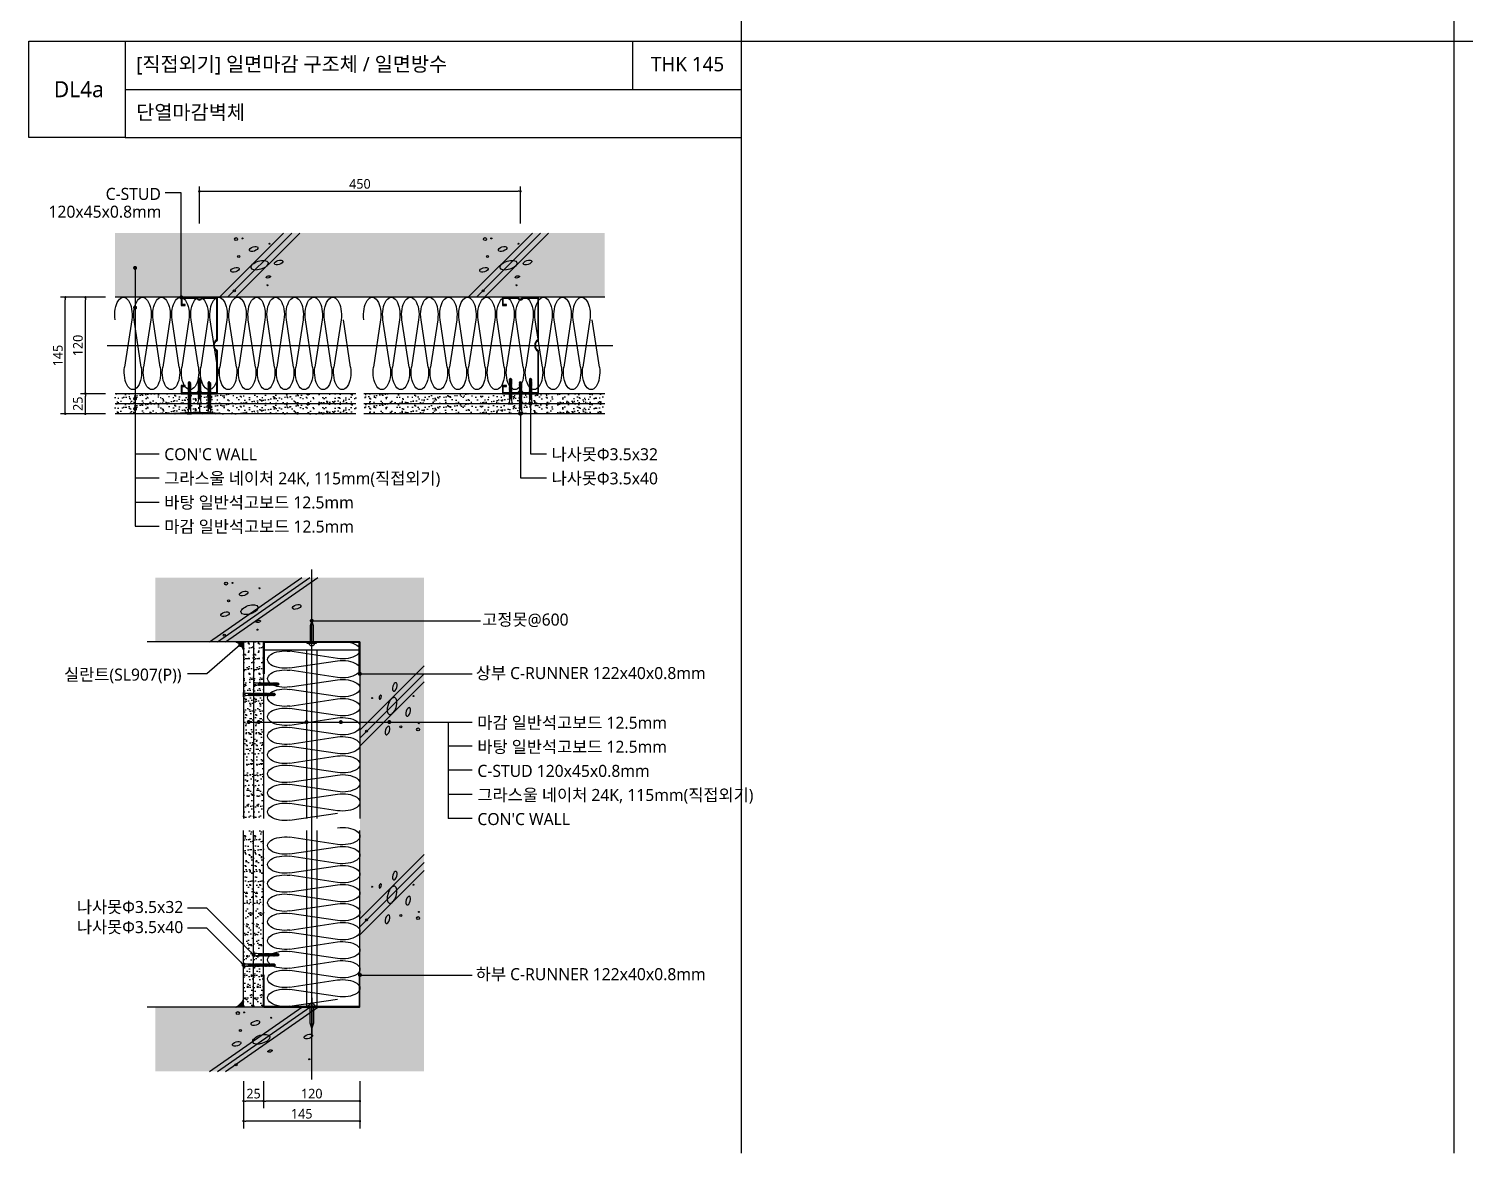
# Model space of a CAD drawing. Header units: millimetres. Extents: x 100 to 12387, y 55 to 2825.
# Drawn here: x 4300 to 6089, y 55 to 1456 of the extents above; entities that cross this region are included whole.
import ezdxf
from ezdxf.enums import TextEntityAlignment as Align

# ---------------------------------------------------------------- set-up
doc = ezdxf.new("R2010")
doc.units = ezdxf.units.MM
doc.header["$LTSCALE"] = 1000
doc.linetypes.add('CCEN', pattern=[35, 30, -2, 1, -2])
doc.linetypes.add('HID', pattern=[2.3, 1.5, -0.8])
doc.layers.get('DEFPOINTS').update_dxf_attribs({"color": 161})
for name, color, linetype in [('CEN', 1, 'CCEN'), ('DIM', 7, 'Continuous'), ('HATCH', 8, 'Continuous'), ('SEALANT', 8, 'Continuous'), ('TEXT', 7, 'Continuous'), ('경량철골', 2, 'Continuous'), ('경량철골1', 8, 'Continuous'), ('고정못', 8, 'Continuous'), ('나사못32', 8, 'Continuous'), ('나사못40', 8, 'Continuous'), ('단열재', 9, 'Continuous'), ('석고보드', 4, 'Continuous'), ('슬라브', 7, 'Continuous'), ('조인트컴파운드', 8, 'Continuous'), ('지시선', 1, 'Continuous')]:
    doc.layers.add(name, color=color, linetype=linetype)
doc.styles.add('맑은고딕', font='malgun_0.ttf')
doc.dimstyles.new('kcc', dxfattribs={"dimscale": 5, "dimtxt": 2, "dimasz": 2, "dimexe": 1.5, "dimexo": 2, "dimgap": 0.5, "dimtad": 1, "dimdec": 1, "dimrnd": 1.38778e-17, "dimzin": 12, "dimdsep": 46, "dimtxsty": '맑은고딕', "dimblk": 'DOT', "dimcen": 1, "dimdle": 1, "dimclrd": 1, "dimclre": 1, "dimclrt": 7, "dimazin": 0, "dimtfac": 3, "dimtdec": 1, "dimtix": 1, "dimtmove": 2, "dimatfit": 2, "dimldrblk": 'DOT', "dimfxl": 1, "dimtolj": 1, "dimtzin": 1, "dimlwd": -1, "dimlwe": -1, "dimarcsym": 0})

# ---------------------------------------------------------------- blocks, each defined once
blk = doc.blocks.new('kcc나사못32')
at = {"layer": '나사못32'}
for p, q in [((1.5, 29.9), (1, 29.6)), ((1, 29.6), (1.5, 29.3)), ((1.5, 28.6), (1, 28.3)), ((1, 28.3), (1.5, 28)), ((1.5, 27.3), (1, 27)), ((1, 27), (1.5, 26.7)), ((1.5, 26), (1, 25.7)), ((1, 25.7), (1.5, 25.4)), ((1.5, 24.7), (1, 24.4)), ((1, 24.4), (1.5, 24.1)), ((1.5, 23.4), (1, 23.1)), ((1, 23.1), (1.5, 22.8)), ((1.5, 22.1), (1, 21.8)), ((1, 21.8), (1.5, 21.5)), ((1.5, 20.8), (1, 20.5)), ((1, 20.5), (1.5, 20.2)), ((1.5, 19.5), (1, 19.2)), ((1, 19.2), (1.5, 18.9)), ((1.5, 18.2), (1, 17.9)), ((1, 17.9), (1.5, 17.6)), ((1.5, 30.6), (2.8, 32)), ((1.5, 30.6), (1.5, 29.9)), ((4, 30.5), (1.5, 29.9)), ((4, 29.9), (1.5, 29.9)), ((4, 29.9), (1.5, 29.3)), ((1.5, 29.3), (1.5, 28.6)), ((4, 29.2), (1.5, 28.6)), ((4, 28.6), (1.5, 28.6)), ((4, 28.6), (1.5, 28)), ((1.5, 28), (1.5, 27.3)), ((4, 27.9), (1.5, 27.3)), ((4, 27.3), (1.5, 27.3)), ((4, 27.3), (1.5, 26.7)), ((1.5, 26.7), (1.5, 26)), ((4, 26.6), (1.5, 26)), ((4, 26), (1.5, 26)), ((4, 26), (1.5, 25.4)), ((1.5, 25.4), (1.5, 24.7)), ((4, 25.3), (1.5, 24.7)), ((4, 24.7), (1.5, 24.7)), ((4, 24.7), (1.5, 24.1)), ((1.5, 24.1), (1.5, 23.4)), ((4, 24), (1.5, 23.4)), ((4, 23.4), (1.5, 23.4)), ((4, 23.4), (1.5, 22.8)), ((1.5, 22.8), (1.5, 22.1)), ((4, 22.7), (1.5, 22.1)), ((4, 22.1), (1.5, 22.1)), ((4, 22.1), (1.5, 21.5)), ((1.5, 21.5), (1.5, 20.8)), ((4, 21.4), (1.5, 20.8)), ((4, 20.8), (1.5, 20.8)), ((4, 20.8), (1.5, 20.2)), ((1.5, 20.2), (1.5, 19.5)), ((4, 20.1), (1.5, 19.5)), ((4, 19.5), (1.5, 19.5)), ((4, 19.5), (1.5, 18.9)), ((1.5, 18.9), (1.5, 18.2)), ((4, 18.8), (1.5, 18.2)), ((4, 18.2), (1.5, 18.2)), ((4, 18.2), (1.5, 17.6)), ((4, 30.5), (2.8, 32)), ((4, 30.5), (4.5, 30.2)), ((4.5, 30.2), (4, 29.9)), ((4, 29.9), (4, 29.2)), ((4, 29.2), (4.5, 28.9)), ((4.5, 28.9), (4, 28.6)), ((4, 28.6), (4, 27.9)), ((4, 27.9), (4.5, 27.6)), ((4.5, 27.6), (4, 27.3)), ((4, 27.3), (4, 26.6)), ((4, 26.6), (4.5, 26.3)), ((4.5, 26.3), (4, 26)), ((4, 26), (4, 25.3)), ((4, 25.3), (4.5, 25)), ((4.5, 25), (4, 24.7)), ((4, 24.7), (4, 24)), ((4, 24), (4.5, 23.7)), ((4.5, 23.7), (4, 23.4)), ((4, 23.4), (4, 22.7)), ((4, 22.7), (4.5, 22.4)), ((4.5, 22.4), (4, 22.1)), ((4, 22.1), (4, 21.4)), ((4, 21.4), (4.5, 21.1)), ((4.5, 21.1), (4, 20.8)), ((4, 20.8), (4, 20.1)), ((4, 20.1), (4.5, 19.8)), ((4.5, 19.8), (4, 19.5)), ((4, 19.5), (4, 18.8)), ((4, 18.8), (4.5, 18.5)), ((4.5, 18.5), (4, 18.2)), ((4, 18.2), (4, 17.5)), ((0, 0), (0, 0.4)), ((5.5, 0.4), (0, 0.4)), ((1.5, 16.9), (1, 16.6)), ((1, 16.6), (1.5, 16.3)), ((1.5, 15.6), (1, 15.3)), ((1, 15.3), (1.5, 15)), ((1.5, 14.3), (1, 14)), ((1, 14), (1.5, 13.7)), ((1.5, 13), (1, 12.7)), ((1, 12.7), (1.5, 12.4)), ((1.5, 11.7), (1, 11.4)), ((1, 11.4), (1.5, 11.1)), ((1.5, 10.4), (1, 10.1)), ((1, 10.1), (1.5, 9.8)), ((1.5, 9.1), (1, 8.8)), ((1, 8.8), (1.5, 8.5)), ((1.5, 7.8), (1, 7.5)), ((1, 7.5), (1.5, 7.2)), ((1.5, 6.5), (1, 6.2)), ((1, 6.2), (1.5, 5.9)), ((1.5, 17.6), (1.5, 16.9)), ((4, 17.5), (1.5, 16.9)), ((4, 16.9), (1.5, 16.9)), ((4, 16.9), (1.5, 16.3)), ((1.5, 16.3), (1.5, 15.6)), ((4, 16.2), (1.5, 15.6)), ((4, 15.6), (1.5, 15.6)), ((4, 15.6), (1.5, 15)), ((1.5, 15), (1.5, 14.3)), ((4, 14.9), (1.5, 14.3)), ((4, 14.3), (1.5, 14.3)), ((4, 14.3), (1.5, 13.7)), ((1.5, 13.7), (1.5, 13)), ((4, 13.6), (1.5, 13)), ((4, 13), (1.5, 13)), ((4, 13), (1.5, 12.4)), ((1.5, 12.4), (1.5, 11.7)), ((4, 12.3), (1.5, 11.7)), ((4, 11.7), (1.5, 11.7)), ((4, 11.7), (1.5, 11.1)), ((1.5, 11.1), (1.5, 10.4)), ((4, 11), (1.5, 10.4)), ((4, 10.4), (1.5, 10.4)), ((4, 10.4), (1.5, 9.8)), ((1.5, 9.8), (1.5, 9.1)), ((4, 9.7), (1.5, 9.1)), ((4, 9.1), (1.5, 9.1)), ((4, 9.1), (1.5, 8.5)), ((1.5, 8.5), (1.5, 7.8)), ((4, 8.4), (1.5, 7.8)), ((4, 7.8), (1.5, 7.8)), ((4, 7.8), (1.5, 7.2)), ((1.5, 7.2), (1.5, 6.5)), ((4, 7.1), (1.5, 6.5)), ((4, 6.5), (1.5, 6.5)), ((4, 6.5), (1.5, 5.9)), ((1.5, 5.9), (1.5, 5.4)), ((4, 17.5), (4.5, 17.2)), ((4.5, 17.2), (4, 16.9)), ((4, 16.9), (4, 16.2)), ((4, 16.2), (4.5, 15.9)), ((4.5, 15.9), (4, 15.6)), ((4, 15.6), (4, 14.9)), ((4, 14.9), (4.5, 14.6)), ((4.5, 14.6), (4, 14.3)), ((4, 14.3), (4, 13.6)), ((4, 13.6), (4.5, 13.3)), ((4.5, 13.3), (4, 13)), ((4, 13), (4, 12.3)), ((4, 12.3), (4.5, 12)), ((4.5, 12), (4, 11.7)), ((4, 11.7), (4, 11)), ((4, 11), (4.5, 10.7)), ((4.5, 10.7), (4, 10.4)), ((4, 10.4), (4, 9.7)), ((4, 9.7), (4.5, 9.4)), ((4.5, 9.4), (4, 9.1)), ((4, 9.1), (4, 8.4)), ((4, 8.4), (4.5, 8.1)), ((4.5, 8.1), (4, 7.8)), ((4, 7.8), (4, 7.1)), ((4, 7.1), (4.5, 6.8)), ((4.5, 6.8), (4, 6.5)), ((4, 6.5), (4, 5.4)), ((5.5, 0), (5.5, 0.4)), ((5.5, 0), (0, 0))]:
    blk.add_line(p, q, dxfattribs=at)
at = {"layer": '나사못32', "extrusion": (0, 0, -1)}
blk.add_ellipse((0, 5.4), major_axis=(0, 5), ratio=0.3, start_param=1.570796, end_param=3.141593, dxfattribs=at)
at = {"layer": '나사못32'}
blk.add_ellipse((5.5, 5.4), major_axis=(0, 5), ratio=0.3, start_param=1.570796, end_param=3.141593, dxfattribs=at)
blk = doc.blocks.new('kcc나사못40')
at = {"layer": '나사못40'}
for p, q in [((1.5, 38.5), (1, 38.2)), ((1, 38.2), (1.5, 37.9)), ((1.5, 37.2), (1, 36.9)), ((1, 36.9), (1.5, 36.6)), ((1.5, 35.9), (1, 35.6)), ((1.5, 38.5), (2.8, 40)), ((1.5, 38.5), (4, 37.9)), ((1.5, 37.9), (4, 37.3)), ((1.5, 37.9), (1.5, 37.2)), ((1.5, 37.9), (4, 37.9)), ((1.5, 37.2), (4, 36.6)), ((1.5, 36.6), (4, 36)), ((1.5, 36.6), (1.5, 35.9)), ((1.5, 36.6), (4, 36.6)), ((1.5, 35.9), (4, 35.3)), ((4, 38.6), (2.8, 40)), ((4, 38.6), (4, 37.9)), ((4, 37.9), (4.5, 37.6)), ((4.5, 37.6), (4, 37.3)), ((4, 37.3), (4, 36.6)), ((4, 36.6), (4.5, 36.3)), ((4.5, 36.3), (4, 36)), ((4, 36), (4, 35.3)), ((1, 35.6), (1.5, 35.3)), ((1.5, 34.6), (1, 34.3)), ((1, 34.3), (1.5, 34)), ((1.5, 33.3), (1, 33)), ((1, 33), (1.5, 32.7)), ((1.5, 32), (1, 31.7)), ((1, 31.7), (1.5, 31.4)), ((1.5, 30.7), (1, 30.4)), ((1, 30.4), (1.5, 30.1)), ((1.5, 29.4), (1, 29.1)), ((1, 29.1), (1.5, 28.8)), ((1.5, 28.1), (1, 27.8)), ((1, 27.8), (1.5, 27.5)), ((1.5, 26.8), (1, 26.5)), ((1, 26.5), (1.5, 26.2)), ((1.5, 25.5), (1, 25.2)), ((1, 25.2), (1.5, 24.9)), ((1.5, 24.2), (1, 23.9)), ((1, 23.9), (1.5, 23.6)), ((1.5, 22.9), (1, 22.6)), ((1, 22.6), (1.5, 22.3)), ((1.5, 21.6), (1, 21.3)), ((1, 21.3), (1.5, 21)), ((1.5, 20.3), (1, 20)), ((1, 20), (1.5, 19.7)), ((1.5, 19), (1, 18.7)), ((1, 18.7), (1.5, 18.4)), ((1.5, 35.3), (4, 34.7)), ((1.5, 35.3), (1.5, 34.6)), ((1.5, 35.3), (4, 35.3)), ((1.5, 34.6), (4, 34)), ((1.5, 34), (1.5, 33.3)), ((1.5, 34), (4, 33.4)), ((1.5, 34), (4, 34)), ((1.5, 33.3), (4, 32.7)), ((1.5, 32.7), (4, 32.1)), ((1.5, 32.7), (1.5, 32)), ((1.5, 32.7), (4, 32.7)), ((1.5, 32), (4, 31.4)), ((1.5, 31.4), (1.5, 30.7)), ((1.5, 31.4), (4, 30.8)), ((1.5, 31.4), (4, 31.4)), ((1.5, 30.7), (4, 30.1)), ((1.5, 30.1), (4, 29.5)), ((1.5, 30.1), (1.5, 29.4)), ((1.5, 30.1), (4, 30.1)), ((1.5, 29.4), (4, 28.8)), ((1.5, 28.8), (1.5, 28.1)), ((1.5, 28.8), (4, 28.2)), ((1.5, 28.8), (4, 28.8)), ((1.5, 28.1), (4, 27.5)), ((1.5, 27.5), (4, 26.9)), ((1.5, 27.5), (1.5, 26.8)), ((1.5, 27.5), (4, 27.5)), ((1.5, 26.8), (4, 26.2)), ((1.5, 26.2), (1.5, 25.5)), ((1.5, 26.2), (4, 25.6)), ((1.5, 26.2), (4, 26.2)), ((1.5, 25.5), (4, 24.9)), ((1.5, 24.9), (4, 24.3)), ((1.5, 24.9), (1.5, 24.2)), ((1.5, 24.9), (4, 24.9)), ((1.5, 24.2), (4, 23.6)), ((1.5, 23.6), (1.5, 22.9)), ((1.5, 23.6), (4, 23)), ((1.5, 23.6), (4, 23.6)), ((1.5, 22.9), (4, 22.3)), ((1.5, 22.3), (4, 21.7)), ((1.5, 22.3), (1.5, 21.6)), ((1.5, 22.3), (4, 22.3)), ((1.5, 21.6), (4, 21)), ((1.5, 21), (1.5, 20.3)), ((1.5, 21), (4, 20.4)), ((1.5, 21), (4, 21)), ((1.5, 20.3), (4, 19.7)), ((1.5, 19.7), (4, 19.1)), ((1.5, 19.7), (1.5, 19)), ((1.5, 19.7), (4, 19.7)), ((1.5, 19), (4, 18.4)), ((1.5, 18.4), (1.5, 17.7)), ((1.5, 18.4), (4, 17.8)), ((1.5, 18.4), (4, 18.4)), ((4, 35.3), (4.5, 35)), ((4.5, 35), (4, 34.7)), ((4, 34.7), (4, 34)), ((4, 34), (4.5, 33.7)), ((4.5, 33.7), (4, 33.4)), ((4, 33.4), (4, 32.7)), ((4, 32.7), (4.5, 32.4)), ((4.5, 32.4), (4, 32.1)), ((4, 32.1), (4, 31.4)), ((4, 31.4), (4.5, 31.1)), ((4.5, 31.1), (4, 30.8)), ((4, 30.8), (4, 30.1)), ((4, 30.1), (4.5, 29.8)), ((4.5, 29.8), (4, 29.5)), ((4, 29.5), (4, 28.8)), ((4, 28.8), (4.5, 28.5)), ((4.5, 28.5), (4, 28.2)), ((4, 28.2), (4, 27.5)), ((4, 27.5), (4.5, 27.2)), ((4.5, 27.2), (4, 26.9)), ((4, 26.9), (4, 26.2)), ((4, 26.2), (4.5, 25.9)), ((4.5, 25.9), (4, 25.6)), ((4, 25.6), (4, 24.9)), ((4, 24.9), (4.5, 24.6)), ((4.5, 24.6), (4, 24.3)), ((4, 24.3), (4, 23.6)), ((4, 23.6), (4.5, 23.3)), ((4.5, 23.3), (4, 23)), ((4, 23), (4, 22.3)), ((4, 22.3), (4.5, 22)), ((4.5, 22), (4, 21.7)), ((4, 21.7), (4, 21)), ((4, 21), (4.5, 20.7)), ((4.5, 20.7), (4, 20.4)), ((4, 20.4), (4, 19.7)), ((4, 19.7), (4.5, 19.4)), ((4.5, 19.4), (4, 19.1)), ((4, 19.1), (4, 18.4)), ((4, 18.4), (4.5, 18.1)), ((4.5, 18.1), (4, 17.8)), ((0, 0.4), (5.5, 0.4)), ((0, 0), (0, 0.4)), ((1.5, 17.7), (1, 17.4)), ((1, 17.4), (1.5, 17.1)), ((1.5, 16.4), (1, 16.1)), ((1, 16.1), (1.5, 15.8)), ((1.5, 15.1), (1, 14.8)), ((1, 14.8), (1.5, 14.5)), ((1.5, 13.8), (1, 13.5)), ((1, 13.5), (1.5, 13.2)), ((1.5, 12.5), (1, 12.2)), ((1, 12.2), (1.5, 11.9)), ((1.5, 11.2), (1, 10.9)), ((1, 10.9), (1.5, 10.6)), ((1.5, 9.9), (1, 9.6)), ((1, 9.6), (1.5, 9.3)), ((1.5, 8.6), (1, 8.3)), ((1, 8.3), (1.5, 8)), ((1.5, 7.3), (1, 7)), ((1, 7), (1.5, 6.7)), ((1.5, 17.7), (4, 17.1)), ((1.5, 17.1), (4, 16.5)), ((1.5, 17.1), (1.5, 16.4)), ((1.5, 17.1), (4, 17.1)), ((1.5, 16.4), (4, 15.8)), ((1.5, 15.8), (1.5, 15.1)), ((1.5, 15.8), (4, 15.2)), ((1.5, 15.8), (4, 15.8)), ((1.5, 15.1), (4, 14.5)), ((1.5, 14.5), (4, 13.9)), ((1.5, 14.5), (1.5, 13.8)), ((1.5, 14.5), (4, 14.5)), ((1.5, 13.8), (4, 13.2)), ((1.5, 13.2), (1.5, 12.5)), ((1.5, 13.2), (4, 12.6)), ((1.5, 13.2), (4, 13.2)), ((1.5, 12.5), (4, 11.9)), ((1.5, 11.9), (4, 11.3)), ((1.5, 11.9), (1.5, 11.2)), ((1.5, 11.9), (4, 11.9)), ((1.5, 11.2), (4, 10.6)), ((1.5, 10.6), (1.5, 9.9)), ((1.5, 10.6), (4, 10)), ((1.5, 10.6), (4, 10.6)), ((1.5, 9.9), (4, 9.3)), ((1.5, 9.3), (4, 8.7)), ((1.5, 9.3), (1.5, 8.6)), ((1.5, 9.3), (4, 9.3)), ((1.5, 8.6), (4, 8)), ((1.5, 8), (1.5, 7.3)), ((1.5, 8), (4, 7.4)), ((1.5, 8), (4, 8)), ((1.5, 7.3), (4, 6.7)), ((1.5, 6.7), (4, 6.1)), ((1.5, 6.7), (4, 6.7)), ((1.5, 6.7), (1.5, 5.4)), ((4, 17.8), (4, 17.1)), ((4, 17.1), (4.5, 16.8)), ((4.5, 16.8), (4, 16.5)), ((4, 16.5), (4, 15.8)), ((4, 15.8), (4.5, 15.5)), ((4.5, 15.5), (4, 15.2)), ((4, 15.2), (4, 14.5)), ((4, 14.5), (4.5, 14.2)), ((4.5, 14.2), (4, 13.9)), ((4, 13.9), (4, 13.2)), ((4, 13.2), (4.5, 12.9)), ((4.5, 12.9), (4, 12.6)), ((4, 12.6), (4, 11.9)), ((4, 11.9), (4.5, 11.6)), ((4.5, 11.6), (4, 11.3)), ((4, 11.3), (4, 10.6)), ((4, 10.6), (4.5, 10.3)), ((4.5, 10.3), (4, 10)), ((4, 10), (4, 9.3)), ((4, 9.3), (4.5, 9)), ((4.5, 9), (4, 8.7)), ((4, 8.7), (4, 8)), ((4, 8), (4.5, 7.7)), ((4.5, 7.7), (4, 7.4)), ((4, 7.4), (4, 6.7)), ((4, 6.7), (4.5, 6.4)), ((4.5, 6.4), (4, 6.1)), ((4, 6.1), (4, 5.4)), ((5.5, 0), (5.5, 0.4)), ((0, 0), (5.5, 0))]:
    blk.add_line(p, q, dxfattribs=at)
at = {"layer": '나사못40', "extrusion": (0, 0, -1)}
blk.add_ellipse((0, 5.4), major_axis=(0, -5), ratio=0.3, start_param=4.712389, end_param=6.283185, dxfattribs=at)
at = {"layer": '나사못40'}
blk.add_ellipse((5.5, 5.4), major_axis=(0, -5), ratio=0.3, start_param=4.712389, end_param=6.283185, dxfattribs=at)
blk = doc.blocks.new('_Dot')
at = {"color": 0, "linetype": 'ByBlock', "lineweight": -2}
blk.add_line((-0.5, 0), (-1, 0), dxfattribs=at)
at = {"color": 0, "linetype": 'ByBlock', "const_width": 0.5}
blk.add_lwpolyline([(-0.25, 0, 1), (0.25, 0, 1)], format="xyb", close=True, dxfattribs=at)
blk = doc.blocks.new('*D303')
at = {"layer": 'DEFPOINTS', "color": 0, "transparency": 16777216}
for p in [(4370.5, 1001), (4407.5, 1001), (4407.5, 976)]:
    blk.add_point(p, dxfattribs=at)
at = {"layer": 'DIM', "color": 1, "transparency": 16777216}
for p, q in [((4395.5, 1001), (4364.5, 1001)), ((4370.5, 979), (4370.5, 998)), ((4395.5, 976), (4364.5, 976))]:
    blk.add_line(p, q, dxfattribs=at)
at = {"layer": 'DIM', "color": 1, "transparency": 16777216, "xscale": 2.999999999999998, "yscale": 2.999999999999998, "zscale": 2.999999999999998}
for p, rotation in [((4370.5, 1001), 90), ((4370.5, 976), 270)]:
    blk.add_blockref('_Dot', p, dxfattribs=dict(at, rotation=rotation))
at = {"layer": 'DIM', "color": 7, "transparency": 16777216, "insert": (4361.3, 988.5), "char_height": 12, "attachment_point": 5, "rotation": 90, "style": '맑은고딕'}
blk.add_mtext('\\A1;25', dxfattribs=at)
blk = doc.blocks.new('*D304')
at = {"layer": 'DEFPOINTS', "color": 0, "transparency": 16777216}
for p in [(4370.5, 1121), (4407.5, 1121), (4407.5, 1001)]:
    blk.add_point(p, dxfattribs=at)
at = {"layer": 'DIM', "color": 1, "transparency": 16777216}
for p, q in [((4395.5, 1121), (4364.5, 1121)), ((4370.5, 1004), (4370.5, 1118)), ((4395.5, 1001), (4364.5, 1001))]:
    blk.add_line(p, q, dxfattribs=at)
at = {"layer": 'DIM', "color": 1, "transparency": 16777216, "xscale": 2.999999999999998, "yscale": 2.999999999999998, "zscale": 2.999999999999998}
for p, rotation in [((4370.5, 1121), 90), ((4370.5, 1001), 270)]:
    blk.add_blockref('_Dot', p, dxfattribs=dict(at, rotation=rotation))
at = {"layer": 'DIM', "color": 7, "transparency": 16777216, "insert": (4361.3, 1061), "char_height": 12, "attachment_point": 5, "rotation": 90, "style": '맑은고딕'}
blk.add_mtext('\\A1;120', dxfattribs=at)
blk = doc.blocks.new('*D305')
at = {"layer": 'DEFPOINTS', "color": 0, "transparency": 16777216}
for p in [(4345.5, 1121), (4407.5, 1121), (4407.5, 976)]:
    blk.add_point(p, dxfattribs=at)
at = {"layer": 'DIM', "color": 1, "transparency": 16777216}
for p, q in [((4395.5, 1121), (4339.5, 1121)), ((4345.5, 979), (4345.5, 1118)), ((4395.5, 976), (4339.5, 976))]:
    blk.add_line(p, q, dxfattribs=at)
at = {"layer": 'DIM', "color": 1, "transparency": 16777216, "xscale": 2.999999999999998, "yscale": 2.999999999999998, "zscale": 2.999999999999998}
for p, rotation in [((4345.5, 1121), 90), ((4345.5, 976), 270)]:
    blk.add_blockref('_Dot', p, dxfattribs=dict(at, rotation=rotation))
at = {"layer": 'DIM', "color": 7, "transparency": 16777216, "insert": (4336.3, 1048.5), "char_height": 12, "attachment_point": 5, "rotation": 90, "style": '맑은고딕'}
blk.add_mtext('\\A1;145', dxfattribs=at)
blk = doc.blocks.new('*D306')
at = {"layer": 'DEFPOINTS', "color": 0, "transparency": 16777216}
for p in [(4912.5, 1253), (4512.5, 1201), (4912.5, 1201)]:
    blk.add_point(p, dxfattribs=at)
at = {"layer": 'DIM', "color": 1, "transparency": 16777216}
for p, q in [((4512.5, 1213), (4512.5, 1259)), ((4515.5, 1253), (4909.5, 1253)), ((4912.5, 1213), (4912.5, 1259))]:
    blk.add_line(p, q, dxfattribs=at)
at = {"layer": 'DIM', "color": 1, "transparency": 16777216, "xscale": 2.999999999999998, "yscale": 2.999999999999998, "zscale": 2.999999999999998, "rotation": 180}
blk.add_blockref('_Dot', (4512.5, 1253), dxfattribs=at)
at = {"layer": 'DIM', "color": 1, "transparency": 16777216, "xscale": 2.999999999999998, "yscale": 2.999999999999998, "zscale": 2.999999999999998}
blk.add_blockref('_Dot', (4912.5, 1253), dxfattribs=at)
at = {"layer": 'DIM', "color": 7, "transparency": 16777216, "insert": (4712.5, 1262.2), "char_height": 12, "attachment_point": 5, "style": '맑은고딕'}
blk.add_mtext('\\A1;450', dxfattribs=at)
blk = doc.blocks.new('*D307')
at = {"layer": 'DEFPOINTS', "color": 0, "transparency": 16777216}
for p in [(4592.5, 157), (4712.5, 157), (4592.5, 120)]:
    blk.add_point(p, dxfattribs=at)
at = {"layer": 'DIM', "color": 1, "transparency": 16777216}
for p, q in [((4592.5, 145), (4592.5, 111)), ((4712.5, 145), (4712.5, 111)), ((4709.5, 120), (4595.5, 120))]:
    blk.add_line(p, q, dxfattribs=at)
at = {"layer": 'DIM', "color": 1, "transparency": 16777216, "xscale": 2.999999999999998, "yscale": 2.999999999999998, "zscale": 2.999999999999998, "rotation": 180}
blk.add_blockref('_Dot', (4592.5, 120), dxfattribs=at)
at = {"layer": 'DIM', "color": 1, "transparency": 16777216, "xscale": 2.999999999999998, "yscale": 2.999999999999998, "zscale": 2.999999999999998}
blk.add_blockref('_Dot', (4712.5, 120), dxfattribs=at)
at = {"layer": 'DIM', "color": 7, "transparency": 16777216, "insert": (4652.5, 129.2), "char_height": 12, "attachment_point": 5, "style": '맑은고딕'}
blk.add_mtext('\\A1;120', dxfattribs=at)
blk = doc.blocks.new('*D308')
at = {"layer": 'DEFPOINTS', "color": 0, "transparency": 16777216}
for p in [(4567.5, 157), (4592.5, 157), (4567.5, 120)]:
    blk.add_point(p, dxfattribs=at)
at = {"layer": 'DIM', "color": 1, "transparency": 16777216}
for p, q in [((4567.5, 145), (4567.5, 111)), ((4592.5, 145), (4592.5, 111)), ((4589.5, 120), (4570.5, 120))]:
    blk.add_line(p, q, dxfattribs=at)
at = {"layer": 'DIM', "color": 1, "transparency": 16777216, "xscale": 2.999999999999998, "yscale": 2.999999999999998, "zscale": 2.999999999999998, "rotation": 180}
blk.add_blockref('_Dot', (4567.5, 120), dxfattribs=at)
at = {"layer": 'DIM', "color": 1, "transparency": 16777216, "xscale": 2.999999999999998, "yscale": 2.999999999999998, "zscale": 2.999999999999998}
blk.add_blockref('_Dot', (4592.5, 120), dxfattribs=at)
at = {"layer": 'DIM', "color": 7, "transparency": 16777216, "insert": (4580, 129.2), "char_height": 12, "attachment_point": 5, "style": '맑은고딕'}
blk.add_mtext('\\A1;25', dxfattribs=at)
blk = doc.blocks.new('*D309')
at = {"layer": 'DEFPOINTS', "color": 0, "transparency": 16777216}
for p in [(4567.5, 157), (4712.5, 157), (4567.5, 95)]:
    blk.add_point(p, dxfattribs=at)
at = {"layer": 'DIM', "color": 1, "transparency": 16777216}
for p, q in [((4567.5, 145), (4567.5, 86)), ((4712.5, 145), (4712.5, 86)), ((4709.5, 95), (4570.5, 95))]:
    blk.add_line(p, q, dxfattribs=at)
at = {"layer": 'DIM', "color": 1, "transparency": 16777216, "xscale": 2.999999999999998, "yscale": 2.999999999999998, "zscale": 2.999999999999998, "rotation": 180}
blk.add_blockref('_Dot', (4567.5, 95), dxfattribs=at)
at = {"layer": 'DIM', "color": 1, "transparency": 16777216, "xscale": 2.999999999999998, "yscale": 2.999999999999998, "zscale": 2.999999999999998}
blk.add_blockref('_Dot', (4712.5, 95), dxfattribs=at)
at = {"layer": 'DIM', "color": 7, "transparency": 16777216, "insert": (4640, 104.2), "char_height": 12, "attachment_point": 5, "style": '맑은고딕'}
blk.add_mtext('\\A1;145', dxfattribs=at)
blk = doc.blocks.new('HILTI고정못')
at = {"layer": '고정못'}
blk.add_line((0, 10.6), (0, -34.6), dxfattribs=at)
blk.add_lwpolyline([(-6, 0), (6, 0), (6, 1), (-6, 1)], close=True, dxfattribs=at)
at = {"layer": '고정못', "linetype": 'HID'}
blk.add_lwpolyline([(-2, 0), (-2, -20.6), (0, -27), (2, -20.6), (2, 0)], dxfattribs=at)
at = {"layer": '고정못'}
blk.add_arc((0, -0.2), 4.08, 17.2018, 162.7982, dxfattribs=at)
blk = doc.blocks.new('insulation2')
blk.add_lwpolyline([(0, 0.25, 1.344031), (0.35, 0.25), (0.2, 0.75, -1.344031), (0.55, 0.75), (0.4, 0.25)], format="xyb")

msp = doc.modelspace()

# ---------------------------------------------------------------- hatches: boundary and pattern name
at = {"layer": 'HATCH'}
h = msp.add_hatch(dxfattribs=at)
h.set_pattern_fill('AR-CONC', color=256, scale=0.1)
h.set_pattern_definition([(50, (4577.5, 1161), (18.21847, -1.5939), [1.905, -20.955]), (355, (4577.5, 1161), (-3.52434, 19.1057), [1.524, -16.76406]), (100.4514, (4579.018, 1160.867), (14.6941, 17.5118), [1.619, -17.809]), (46.184, (4577.5, 1166.08), (27.1079, -4.2042), [2.8575, -31.4325]), (96.6356, (4579.76, 1165.73), (23.7404, 24.7426), [2.4285, -26.7136]), (351.184, (4577.5, 1166.08), (23.7404, 24.7426), [2.286, -25.146]), (21, (4580.04, 1164.81), (15.16144, -10.2265), [1.905, -20.955]), (326, (4580.04, 1164.81), (6.1802, 18.4188), [1.524, -16.764]), (71.4514, (4581.303, 1163.958), (21.34164, 8.1923), [1.619, -17.809]), (37.5, (4577.5, 1161), (0.30886, 8.4555), [0, -16.5608, 0, -17.018, 0, -16.8275]), (7.5, (4577.5, 1161), (6.68197, 10.01806), [0, -9.7028, 0, -16.1798, 0, -6.4135]), (327.5, (4571.836, 1161), (13.55906, -0.57287), [0, -6.35, 0, -19.812, 0, -26.289]), (317.5, (4569.296, 1161), (14.81292, 2.54265), [0, -8.255, 0, -13.1572, 0, -18.669])])
h.paths.add_polyline_path([(5017.5, 1121), (5017.5, 1201), (4407.5, 1201), (4407.5, 1121)])
h = msp.add_hatch(dxfattribs=at)
h.set_pattern_fill('AR-SAND', color=256, scale=0.2, style=0)
h.set_pattern_definition([(37.5, (-327.824, -17818.809), (-0.3200063, 9.7882647), [0, -7.7216, 0, -8.636, 0, -8.255]), (7.5, (-327.824, -17818.809), (8.990466, 14.336502), [0, -4.1656, 0, -6.9596, 0, -2.667]), (327.5, (-334.072, -17818.809), (15.8198474, 0.0287437), [0, -2.54, 0, -9.144, 0, -11.938]), (317.5, (-334.072, -17818.809), (15.271129, 4.458586), [0, -1.27, 0, -5.9944, 0, -6.858])])
h.paths.add_polyline_path([(4707.5, 1001), (4407.5, 1001), (4407.5, 988.5), (4707.5, 988.5)])
h = msp.add_hatch(dxfattribs=at)
h.set_pattern_fill('AR-SAND', color=256, scale=0.2, style=0)
h.set_pattern_definition([(37.5, (-327.824, -17831.309), (-0.3200063, 9.7882647), [0, -7.7216, 0, -8.636, 0, -8.255]), (7.5, (-327.824, -17831.309), (8.990466, 14.336502), [0, -4.1656, 0, -6.9596, 0, -2.667]), (327.5, (-334.072, -17831.309), (15.8198474, 0.0287437), [0, -2.54, 0, -9.144, 0, -11.938]), (317.5, (-334.072, -17831.309), (15.271129, 4.458586), [0, -1.27, 0, -5.9944, 0, -6.858])])
h.paths.add_polyline_path([(4707.5, 988.5), (4407.5, 988.5), (4407.5, 976), (4707.5, 976)])
h = msp.add_hatch(dxfattribs=at)
h.set_pattern_fill('AR-SAND', color=256, scale=0.2, style=0)
h.set_pattern_definition([(37.5, (-330.719, -17818.809), (-0.3200063, 9.7882647), [0, -7.7216, 0, -8.636, 0, -8.255]), (7.5, (-330.719, -17818.809), (8.990466, 14.336502), [0, -4.1656, 0, -6.9596, 0, -2.667]), (327.5, (-336.967, -17818.809), (15.8198474, 0.0287437), [0, -2.54, 0, -9.144, 0, -11.938]), (317.5, (-336.967, -17818.809), (15.271129, 4.458586), [0, -1.27, 0, -5.9944, 0, -6.858])])
h.paths.add_polyline_path([(5017.5, 1001), (4717.5, 1001), (4717.5, 988.5), (5017.5, 988.5)])
h = msp.add_hatch(dxfattribs=at)
h.set_pattern_fill('AR-SAND', color=256, scale=0.2, style=0)
h.set_pattern_definition([(37.5, (-330.719, -17831.309), (-0.3200063, 9.7882647), [0, -7.7216, 0, -8.636, 0, -8.255]), (7.5, (-330.719, -17831.309), (8.990466, 14.336502), [0, -4.1656, 0, -6.9596, 0, -2.667]), (327.5, (-336.967, -17831.309), (15.8198474, 0.0287437), [0, -2.54, 0, -9.144, 0, -11.938]), (317.5, (-336.967, -17831.309), (15.271129, 4.458586), [0, -1.27, 0, -5.9944, 0, -6.858])])
h.paths.add_polyline_path([(5017.5, 988.5), (4717.5, 988.5), (4717.5, 976), (5017.5, 976)])
h = msp.add_hatch(dxfattribs=at)
h.set_pattern_fill('AR-CONC', color=256, scale=0.1)
h.set_pattern_definition([(50, (4687.5, 732), (18.21847, -1.5939), [1.905, -20.955]), (355, (4687.5, 732), (-3.52434, 19.1057), [1.524, -16.76406]), (100.4514, (4689.018, 731.867), (14.6941, 17.5118), [1.619, -17.809]), (46.184, (4687.5, 737.08), (27.1079, -4.2042), [2.8575, -31.4325]), (96.6356, (4689.76, 736.73), (23.7404, 24.7426), [2.4285, -26.7136]), (351.184, (4687.5, 737.08), (23.7404, 24.7426), [2.286, -25.146]), (21, (4690.04, 735.81), (15.16144, -10.22652), [1.905, -20.955]), (326, (4690.04, 735.81), (6.1802, 18.4188), [1.524, -16.764]), (71.4514, (4691.303, 734.958), (21.34164, 8.1923), [1.619, -17.809]), (37.5, (4687.5, 732), (0.30886, 8.455504), [0, -16.5608, 0, -17.018, 0, -16.8275]), (7.5, (4687.5, 732), (6.68197, 10.01806), [0, -9.7028, 0, -16.1798, 0, -6.4135]), (327.5, (4681.836, 732), (13.55906, -0.572874), [0, -6.35, 0, -19.812, 0, -26.289]), (317.5, (4679.296, 732), (14.81292, 2.54265), [0, -8.255, 0, -13.1572, 0, -18.669])])
h.paths.add_polyline_path([(4712.5, 237), (4457.5, 237), (4457.5, 157), (4792.5, 157), (4792.5, 772), (4457.5, 772), (4457.5, 692), (4712.5, 692)])
h = msp.add_hatch(dxfattribs=at)
h.set_pattern_fill('AR-SAND', color=256, scale=0.2, style=0)
h.set_pattern_definition([(37.5, (22.99, -17460.71), (-0.3200063, 9.7882647), [0, -7.7216, 0, -8.636, 0, -8.255]), (7.5, (22.99, -17460.71), (8.990466, 14.336502), [0, -4.1656, 0, -6.9596, 0, -2.667]), (327.5, (16.742, -17460.71), (15.8198474, 0.0287437), [0, -2.54, 0, -9.144, 0, -11.938]), (317.5, (16.742, -17460.71), (15.271129, 4.458586), [0, -1.27, 0, -5.9944, 0, -6.858])])
h.paths.add_polyline_path([(4567.5, 472), (4580, 472), (4580, 692), (4567.5, 692)])
h = msp.add_hatch(dxfattribs=at)
h.set_pattern_fill('AR-SAND', color=256, scale=0.2, style=0)
h.set_pattern_definition([(37.5, (35.49, -17460.71), (-0.3200063, 9.7882647), [0, -7.7216, 0, -8.636, 0, -8.255]), (7.5, (35.49, -17460.71), (8.990466, 14.336502), [0, -4.1656, 0, -6.9596, 0, -2.667]), (327.5, (29.242, -17460.71), (15.8198474, 0.0287437), [0, -2.54, 0, -9.144, 0, -11.938]), (317.5, (29.242, -17460.71), (15.271129, 4.458586), [0, -1.27, 0, -5.9944, 0, -6.858])])
h.paths.add_polyline_path([(4580, 472), (4592.5, 472), (4592.5, 692), (4580, 692)])
h = msp.add_hatch(dxfattribs=at)
h.set_pattern_fill('AR-SAND', color=256, scale=0.2, style=0)
h.set_pattern_definition([(37.5, (22.99, -17409.551), (-0.3200063, 9.7882647), [0, -7.7216, 0, -8.636, 0, -8.255]), (7.5, (22.99, -17409.551), (8.990466, 14.336502), [0, -4.1656, 0, -6.9596, 0, -2.667]), (327.5, (16.742, -17409.551), (15.8198474, 0.0287437), [0, -2.54, 0, -9.144, 0, -11.938]), (317.5, (16.742, -17409.551), (15.271129, 4.458586), [0, -1.27, 0, -5.9944, 0, -6.858])])
h.paths.add_polyline_path([(4580, 457), (4567.5, 457), (4567.5, 237), (4580, 237)])
h = msp.add_hatch(dxfattribs=at)
h.set_pattern_fill('AR-SAND', color=256, scale=0.2, style=0)
h.set_pattern_definition([(37.5, (35.49, -17409.551), (-0.3200063, 9.7882647), [0, -7.7216, 0, -8.636, 0, -8.255]), (7.5, (35.49, -17409.551), (8.990466, 14.336502), [0, -4.1656, 0, -6.9596, 0, -2.667]), (327.5, (29.242, -17409.551), (15.8198474, 0.0287437), [0, -2.54, 0, -9.144, 0, -11.938]), (317.5, (29.242, -17409.551), (15.271129, 4.458586), [0, -1.27, 0, -5.9944, 0, -6.858])])
h.paths.add_polyline_path([(4592.5, 457), (4580, 457), (4580, 237), (4592.5, 237)])
at = {"layer": 'SEALANT'}
h = msp.add_hatch(dxfattribs=at)
h.set_pattern_fill('ANSI31', color=256, scale=0.1, style=0)
h.set_pattern_definition([(45, (-329.4355, -17460.71016), (-0.224506403, 0.224506403), [])])
h.paths.add_polyline_path([(4567.5, 692), (4557.5, 692, -0.2001382), (4567.5, 682.11)])
h = msp.add_hatch(dxfattribs=at)
h.set_pattern_fill('ANSI31', color=256, scale=0.1, style=0)
h.set_pattern_definition([(315, (-329.4355, 18389.71016), (-0.224506403, -0.224506403), [])])
h.paths.add_polyline_path([(4567.5, 237), (4557.5, 237, 0.2001382), (4567.5, 246.89)])
at = {"layer": '조인트컴파운드'}
h = msp.add_hatch(dxfattribs=at)
h.set_pattern_fill('ANSI31', color=8, scale=0.1, style=0)
h.set_pattern_definition([(45, (-303.4932, -17576.35447), (-0.224506403, 0.224506403), [])])
edge = h.paths.add_edge_path()
edge.add_ellipse((4494.75, 981.4), major_axis=(0, 5), ratio=0.3, start_angle=180, end_angle=210.52736)
edge.add_line((4495.51, 977.09), (4472.5, 976))
edge.add_line((4472.5, 976), (4494.75, 976))
edge.add_line((4494.75, 976), (4494.75, 976.4))
edge = h.paths.add_edge_path()
edge.add_ellipse((4524.75, 981.4), major_axis=(0, 5), ratio=0.3, start_angle=180, end_angle=214.46827)
edge.add_line((4525.6, 977.28), (4512.5, 977.9))
edge.add_line((4512.5, 977.9), (4499.4, 977.28))
edge.add_ellipse((4500.25, 981.4), major_axis=(0, 5), ratio=0.3, start_angle=145.53173, end_angle=180)
edge.add_line((4500.25, 976.4), (4500.25, 976))
edge.add_line((4500.25, 976), (4524.75, 976))
edge.add_line((4524.75, 976), (4524.75, 976.4))
edge = h.paths.add_edge_path()
edge.add_ellipse((4530.25, 981.4), major_axis=(0, 5), ratio=0.3, start_angle=149.47264, end_angle=180)
edge.add_line((4530.25, 976.4), (4530.25, 976))
edge.add_line((4530.25, 976), (4552.5, 976))
edge.add_line((4552.5, 976), (4529.49, 977.09))
edge = h.paths.add_edge_path()
edge.add_ellipse((4500.25, 981.4), major_axis=(0, 5), ratio=0.3, start_angle=145.53173, end_angle=180, ccw=False)
edge.add_line((4499.4, 977.28), (4495.51, 977.09))
edge.add_ellipse((4494.75, 981.4), major_axis=(0, 5), ratio=0.3, start_angle=180, end_angle=210.52736, ccw=False)
edge.add_line((4494.75, 976.4), (4500.25, 976.4))
h.paths.add_polyline_path([(4500.25, 976.4), (4494.75, 976.4), (4494.75, 976), (4500.25, 976)])
edge = h.paths.add_edge_path()
edge.add_ellipse((4530.25, 981.4), major_axis=(0, 5), ratio=0.3, start_angle=149.47264, end_angle=180, ccw=False)
edge.add_line((4529.49, 977.09), (4525.6, 977.28))
edge.add_ellipse((4524.75, 981.4), major_axis=(0, 5), ratio=0.3, start_angle=180, end_angle=214.46827, ccw=False)
edge.add_line((4524.75, 976.4), (4530.25, 976.4))
h.paths.add_polyline_path([(4530.25, 976.4), (4524.75, 976.4), (4524.75, 976), (4530.25, 976)])

# ---------------------------------------------------------------- linework, layer by layer
for p, q in [((5187.5, 2825), (5187.5, 55)), ((6075, 2825), (6075, 55)), ((4300, 1440), (7850, 1440)), ((5052.5, 1380), (5052.5, 1440)), ((4420, 1380), (5187.5, 1380)), ((4420, 1320), (5187.5, 1320))]:
    msp.add_line(p, q)
msp.add_lwpolyline([(4300, 1440), (4420, 1440), (4420, 1320), (4300, 1320)], close=True)
at = {"layer": 'CEN', "ltscale": 0.1}
for p, q in [((4397.5, 1061), (5027.5, 1061)), ((4652.5, 147), (4652.5, 782))]:
    msp.add_line(p, q, dxfattribs=at)
at = {"layer": 'HATCH'}
for centre, radius in [((4558.33, 1193.51), 1.89), ((4566.14, 1194.4), 0.63), ((4599.89, 1187.68), 0.63), ((4868.33, 1193.51), 1.89), ((4876.14, 1194.4), 0.63), ((4909.89, 1187.68), 0.63), ((4561.48, 1171.95), 1.26), ((4871.48, 1171.95), 1.26), ((4556.07, 1129.15), 1.26), ((4597.37, 1136.08), 0.629), ((4866.07, 1129.15), 1.26), ((4907.37, 1136.08), 0.629), ((4545.83, 764.51), 1.89), ((4553.64, 765.4), 0.63), ((4587.39, 758.68), 0.63), ((4548.98, 742.95), 1.26), ((4543.57, 700.15), 1.26), ((4584.87, 707.08), 0.629), ((4727.58, 621.87), 0.629), ((4779.18, 624.39), 0.63), ((4785.9, 590.64), 0.63), ((4720.65, 580.57), 1.26), ((4763.45, 585.98), 1.26), ((4785.01, 582.83), 1.89), ((4727.58, 386.87), 0.629), ((4779.18, 389.39), 0.63), ((4720.65, 345.57), 1.26), ((4763.45, 350.98), 1.26), ((4785.01, 347.83), 1.89), ((4785.9, 355.64), 0.63), ((4560.44, 229.51), 1.89), ((4568.25, 230.4), 0.63), ((4602, 223.68), 0.63), ((4563.59, 207.95), 1.26), ((4558.18, 165.15), 1.26), ((4649.48, 172.08), 0.629)]:
    msp.add_circle(centre, radius, dxfattribs=at)
for centre, major_axis in [((4580.23, 1181.19), (-5.27, -1.71)), ((4890.23, 1181.19), (-5.27, -1.71)), ((4587.5, 1161), (-10.53, -3.43)), ((4611.23, 1164.4), (-5.27, -1.71)), ((4897.5, 1161), (-10.53, -3.43)), ((4921.23, 1164.4), (-5.27, -1.71)), ((4556.98, 1155.3), (-5.27, -1.71)), ((4598.47, 1146.37), (-2.63, -0.86)), ((4866.98, 1155.3), (-5.27, -1.71)), ((4908.47, 1146.37), (-2.63, -0.86)), ((4567.73, 752.19), (-5.27, -1.71)), ((4575, 732), (-10.53, -3.43)), ((4633.73, 735.4), (-5.27, -1.71)), ((4544.48, 726.3), (-5.27, -1.71)), ((4585.97, 717.37), (-2.63, -0.86)), ((4582.34, 217.19), (-5.27, -1.71)), ((4589.61, 197), (-10.53, -3.43)), ((4648.34, 200.4), (-5.27, -1.71)), ((4559.09, 191.3), (-5.27, -1.71)), ((4600.58, 182.37), (-2.63, -0.86))]:
    msp.add_ellipse(centre, major_axis=major_axis, ratio=0.4770727, dxfattribs=at)
at = {"layer": 'HATCH', "extrusion": (0, 0, -1)}
for centre, major_axis in [((4755.9, 635.73), (-1.71, -5.27)), ((4737.87, 622.97), (-0.86, -2.63)), ((4752.5, 612), (-3.43, -10.53)), ((4772.69, 604.73), (-1.71, -5.27)), ((4746.8, 581.48), (-1.71, -5.27)), ((4755.9, 400.73), (-1.71, -5.27)), ((4737.87, 387.97), (-0.86, -2.63)), ((4752.5, 377), (-3.43, -10.53)), ((4772.69, 369.73), (-1.71, -5.27)), ((4746.8, 346.48), (-1.71, -5.27))]:
    msp.add_ellipse(centre, major_axis=major_axis, ratio=0.4770727, dxfattribs=at)
at = {"layer": 'SEALANT'}
for centre, start, end in [((4550.64, 675.06), 22.6698, 67.93998), ((4550.64, 253.94), 292.06002, 337.3302)]:
    msp.add_arc(centre, 18.28, start, end, dxfattribs=at)
at = {"layer": '경량철골'}
for points in [[(4534, 1053.93), (4534, 1002), (4515.85, 1002, 0.745356), (4509.15, 1002), (4491, 1002), (4491, 1010), (4495, 1010), (4495, 1011), (4490, 1011), (4490, 1001), (4510, 1001, -1), (4515, 1001), (4535, 1001), (4535, 1054.5, -0.5899975), (4535, 1067.5), (4535, 1121), (4515, 1121, -1), (4510, 1121), (4490, 1121), (4490, 1111), (4495, 1111), (4495, 1112), (4491, 1112), (4491, 1120), (4509.15, 1120, 0.745356), (4515.85, 1120), (4534, 1120), (4534, 1068.07, 0.5427831)], [(4934, 1053.93), (4934, 1002), (4915.85, 1002, 0.745356), (4909.15, 1002), (4891, 1002), (4891, 1010), (4895, 1010), (4895, 1011), (4890, 1011), (4890, 1001), (4910, 1001, -1), (4915, 1001), (4935, 1001), (4935, 1054.5, -0.5899975), (4935, 1067.5), (4935, 1121), (4915, 1121, -1), (4910, 1121), (4890, 1121), (4890, 1111), (4895, 1111), (4895, 1112), (4891, 1112), (4891, 1120), (4909.15, 1120, 0.745356), (4915.85, 1120), (4934, 1120), (4934, 1068.07, 0.5427831)], [(4712.5, 652), (4711.7, 652), (4711.7, 690.93, 0.4142136), (4711.43, 691.2), (4593.57, 691.2, 0.4142136), (4593.3, 690.93), (4593.3, 652), (4592.5, 652), (4592.5, 691.2, -0.4142136), (4593.3, 692), (4711.7, 692, -0.4142136), (4712.5, 691.2)], [(4712.5, 277), (4711.7, 277), (4711.7, 238.07, -0.4142136), (4711.43, 237.8), (4593.57, 237.8, -0.4142136), (4593.3, 238.07), (4593.3, 277), (4592.5, 277), (4592.5, 237.8, 0.4142136), (4593.3, 237), (4711.7, 237, 0.4142136), (4712.5, 237.8)]]:
    msp.add_lwpolyline(points, format="xyb", close=True, dxfattribs=at)
at = {"layer": '경량철골1'}
for p, q in [((4593.3, 682), (4711.7, 682)), ((4646, 682), (4646, 472)), ((4659, 682), (4659, 472)), ((4646, 457), (4646, 237.8)), ((4659, 457), (4659, 237.8))]:
    msp.add_line(p, q, dxfattribs=at)
at = {"layer": '석고보드'}
for p, q in [((4707.5, 1001), (4407.5, 1001)), ((4707.5, 988.5), (4407.5, 988.5)), ((4512.5, 988.5), (4512.5, 977.9)), ((5017.5, 1001), (4717.5, 1001)), ((5017.5, 988.5), (4717.5, 988.5)), ((4912.5, 988.5), (4912.5, 1001)), ((4707.5, 976), (4407.5, 976)), ((4512.5, 977.9), (4472.5, 976)), ((4512.5, 977.9), (4552.5, 976)), ((5017.5, 976), (4717.5, 976)), ((4567.5, 692), (4567.5, 472)), ((4580, 692), (4580, 472)), ((4592.5, 692), (4592.5, 472)), ((4567.5, 237), (4567.5, 457)), ((4580, 237), (4580, 457)), ((4592.5, 237), (4592.5, 457))]:
    msp.add_line(p, q, dxfattribs=at)
at = {"layer": '슬라브', "color": 1}
for p, q in [((4537.5, 1121), (4617.5, 1201)), ((4557.5, 1121), (4637.5, 1201)), ((4847.5, 1121), (4927.5, 1201)), ((4867.5, 1121), (4947.5, 1201)), ((4525, 692), (4640, 772)), ((4545, 692), (4660, 772)), ((4712.5, 582), (4792.5, 662)), ((4712.5, 562), (4792.5, 642)), ((4712.5, 347), (4792.5, 427)), ((4712.5, 327), (4792.5, 407)), ((4525, 157), (4640, 237)), ((4545, 157), (4660, 237))]:
    msp.add_line(p, q, dxfattribs=at)
at = {"layer": '슬라브', "color": 7}
for p, q in [((4547.5, 1121), (4627.5, 1201)), ((4857.5, 1121), (4937.5, 1201)), ((4535, 692), (4650, 772)), ((4712.5, 572), (4792.5, 652)), ((4712.5, 337), (4792.5, 417)), ((4535, 157), (4650, 237))]:
    msp.add_line(p, q, dxfattribs=at)
at = {"layer": '슬라브'}
for p, q in [((5017.5, 1121), (4407.5, 1121)), ((4712.5, 692), (4447.5, 692)), ((4712.5, 692), (4712.5, 472)), ((4712.5, 237), (4712.5, 457)), ((4712.5, 237), (4447.5, 237))]:
    msp.add_line(p, q, dxfattribs=at)
at = {"layer": '지시선', "color": 1}
for p, q in [((4432.5, 926), (4462.5, 926)), ((4432.5, 896), (4462.5, 896)), ((4432.5, 866), (4462.5, 866))]:
    msp.add_line(p, q, dxfattribs=at)
at = {"layer": '지시선'}
for p, q in [((4822.5, 592), (4822.5, 472)), ((4852.5, 562), (4822.5, 562)), ((4852.5, 532), (4822.5, 532)), ((4852.5, 502), (4822.5, 502)), ((4852.5, 472), (4822.5, 472))]:
    msp.add_line(p, q, dxfattribs=at)
at = {"layer": '지시선', "const_width": 2.5}
for points in [[(4431.25, 1108.21, 1), (4433.75, 1108.21, 1)], [(4431.25, 994.74, 1), (4433.75, 994.74, 1)], [(4431.25, 982, 1), (4433.75, 982, 1)], [(4585.2, 592, 1), (4587.7, 592, 1)], [(4644.75, 592, 1), (4647.25, 592, 1)], [(4687.49, 592, 1), (4689.99, 592, 1)], [(4747.88, 592, 1), (4750.38, 592, 1)]]:
    msp.add_lwpolyline(points, format="xyb", close=True, dxfattribs=at)

# ---------------------------------------------------------------- block references
at = {"layer": '고정못', "rotation": 180}
msp.add_blockref('HILTI고정못', (4652.5, 691.2), dxfattribs=at)
at = {"layer": '고정못', "xscale": -1}
msp.add_blockref('HILTI고정못', (4652.5, 237.8), dxfattribs=at)
at = {"layer": '나사못32', "xscale": -1}
for p, rotation in [((4515.25, 988.5), 359.9999999997916), ((4902.82, 988.5), 359.9999999997916), ((4580, 636.5), 270), ((4580, 299.48), 270)]:
    msp.add_blockref('kcc나사못32', p, dxfattribs=dict(at, rotation=rotation))
at = {"layer": '나사못32'}
msp.add_blockref('kcc나사못32', (4922.18, 988.5), dxfattribs=at)
at = {"layer": '나사못40', "extrusion": (0, 0, -1), "xscale": -1, "zscale": -1}
for p in [(-4497.32, 976), (-4909.75, 976)]:
    msp.add_blockref('kcc나사못40', p, dxfattribs=at)
at = {"layer": '나사못40', "extrusion": (0, 0, -1), "zscale": -1}
msp.add_blockref('kcc나사못40', (-4527.68, 976), dxfattribs=at)
at = {"layer": '나사못40', "xscale": -1, "rotation": 269.9999999997916}
for p in [(4567.5, 623.5), (4567.5, 286.48)]:
    msp.add_blockref('kcc나사못40', p, dxfattribs=at)
at = {"layer": '단열재', "xscale": -59.25324424393377, "yscale": 118.5064884878675, "zscale": 59.25324424393377, "row_count": 1, "row_spacing": 0, "column_spacing": -23.70129769757351}
for p, rotation, column_count in [((4407.57, 1122.75), 180, 12), ((4717.5, 1122.75), 180, 12), ((4714.25, 692), 90, 9), ((4714.25, 460.42), 90, 9)]:
    msp.add_blockref('insulation2', p, dxfattribs=dict(at, rotation=rotation, column_count=column_count))

# ---------------------------------------------------------------- texts
at = {"layer": 'TEXT', "style": '맑은고딕'}
for s, height, p in [('[직접외기] 일면마감 구조체 / 일면방수', 18, (4433.84, 1402.47)), ('단열마감벽체', 18, (4433.84, 1342.47)), ("CON'C WALL", 15, (4468.83, 918.04)), ('나사못Φ3.5x32', 15, (4951.26, 918.04)), ('그라스울 네이처 24K, 115mm(직접외기)', 15, (4468.83, 888.04)), ('나사못Φ3.5x40', 15, (4951.26, 888.04)), ('바탕 일반석고보드 12.5mm', 15, (4468.83, 858.04)), ('마감 일반석고보드 12.5mm', 15, (4468.97, 828.04)), ('마감 일반석고보드 12.5mm', 15, (4858.83, 583.72)), ('바탕 일반석고보드 12.5mm', 15, (4858.83, 553.72)), ('C-STUD 120x45x0.8mm', 15, (4858.83, 523.72)), ('그라스울 네이처 24K, 115mm(직접외기)', 15, (4858.83, 493.72)), ("CON'C WALL", 15, (4858.83, 463.72))]:
    msp.add_text(s, height=height, dxfattribs=at).set_placement(p)
for s, height, p in [('THK 145', 18, (5120.56, 1402.47)), ('DL4a', 20, (4362.44, 1370.17))]:
    msp.add_text(s, height=height, dxfattribs=at).set_placement(p, align=Align.CENTER)
for s, p in [('C-STUD', (4464.59, 1242.29)), ('120x45x0.8mm', (4465.24, 1220.14))]:
    msp.add_text(s, height=15, dxfattribs=at).set_placement(p, align=Align.RIGHT)
for s, p in [('고정못@600', (4864.85, 712.14)), ('상부 C-RUNNER 122x40x0.8mm', (4856.85, 645.55)), ('하부 C-RUNNER 122x40x0.8mm', (4856.85, 270.55))]:
    msp.add_text(s, height=15, rotation=360, dxfattribs=at).set_placement(p)
for s, p in [('실란트(SL907(P))', (4490.3, 643.62)), ('나사못Φ3.5x32', (4492.49, 354.22)), ('나사못Φ3.5x40', (4492.49, 329.22))]:
    msp.add_text(s, height=15, rotation=360, dxfattribs=at).set_placement(p, align=Align.RIGHT)

# ---------------------------------------------------------------- dimensions: what is measured, and where the dimension line sits
at = {"layer": 'DIM'}
dim = msp.add_linear_dim(base=(4912.5, 1253), p1=(4512.5, 1201), p2=(4912.5, 1201), text='450', dimstyle='kcc', override={"dimscale": 6, "dimtxt": 2, "dimasz": 0.5, "dimexe": 1, "dimgap": 0.5}, dxfattribs=at)
dim.commit()
dim.dimension.update_dxf_attribs({"geometry": '*D306', "text_midpoint": (4712.5, 1262.2)})
for base, p1, p2, angle, override, picture, middle in [((4345.5, 1121), (4407.5, 976), (4407.5, 1121), 90, {"dimscale": 6, "dimtxt": 2, "dimasz": 0.5, "dimexe": 1, "dimgap": 0.5, "dimdle": 1}, '*D305', (4336.27, 1048.5)), ((4370.5, 1121), (4407.5, 1001), (4407.5, 1121), 90, {"dimscale": 6, "dimtxt": 2, "dimasz": 0.5, "dimexe": 1, "dimgap": 0.5}, '*D304', (4361.27, 1061)), ((4370.5, 1001), (4407.5, 976), (4407.5, 1001), 90, {"dimscale": 6, "dimtxt": 2, "dimasz": 0.5, "dimexe": 1, "dimgap": 0.5}, '*D303', (4361.3, 988.5)), ((4567.5, 120), (4592.5, 157), (4567.5, 157), 180, {"dimscale": 6, "dimtxt": 2, "dimasz": 0.5, "dimgap": 0.5}, '*D308', (4580, 129.2)), ((4567.5, 95), (4712.5, 157), (4567.5, 157), 180, {"dimscale": 6, "dimtxt": 2, "dimasz": 0.5, "dimgap": 0.5}, '*D309', (4640, 104.23)), ((4592.5, 120), (4712.5, 157), (4592.5, 157), 180, {"dimscale": 6, "dimtxt": 2, "dimasz": 0.5, "dimgap": 0.5}, '*D307', (4652.5, 129.23))]:
    dim = msp.add_linear_dim(base=base, p1=p1, p2=p2, angle=angle, dimstyle='kcc', override=override, dxfattribs=at)
    dim.commit()
    dim.dimension.update_dxf_attribs({"geometry": picture, "text_midpoint": middle})

# ---------------------------------------------------------------- leaders
at = {"layer": '지시선'}
for points, override in [([(4490, 1121), (4490, 1251), (4470, 1251)], {"dimscale": 1, "dimasz": 5, "dimgap": 0.625, "dimtad": 0, "dimldrblk": 'Dot'}), ([(4432.5, 1157.61), (4432.5, 836), (4462.5, 836)], {"dimscale": 1, "dimasz": 5, "dimgap": 0.625, "dimtad": 0, "dimldrblk": 'Dot'}), ([(4924.93, 988.5), (4924.93, 926), (4944.93, 926)], {"dimscale": 1, "dimasz": 5, "dimgap": 0.625, "dimtad": 0, "dimldrblk": 'Dot'}), ([(4912.5, 976), (4912.5, 896), (4944.93, 896)], {"dimscale": 1, "dimasz": 5, "dimgap": 0.625, "dimtad": 0, "dimldrblk": 'Dot'}), ([(4652.5, 718.2), (4862.5, 718.2)], {"dimscale": 1, "dimasz": 5, "dimgap": 0.5, "dimtad": 0}), ([(4563.49, 688.05), (4521.9, 652), (4497.9, 652)], {"dimscale": 1, "dimasz": 5, "dimgap": 0.5, "dimtad": 0}), ([(4712.5, 652), (4852.5, 652)], {"dimscale": 1, "dimasz": 5, "dimgap": 0.5, "dimtad": 0}), ([(4574.01, 592), (4852.5, 592)], {"dimscale": 1, "dimasz": 5, "dimgap": 0.5, "dimtad": 0}), ([(4580, 302.23), (4521.9, 360.35), (4497.9, 360.35)], {"dimscale": 1, "dimasz": 5, "dimgap": 0.5, "dimtad": 0}), ([(4567.5, 289.75), (4521.9, 335.35), (4497.9, 335.35)], {"dimscale": 1, "dimasz": 5, "dimgap": 0.5, "dimtad": 0}), ([(4712.5, 277), (4852.5, 277)], {"dimscale": 1, "dimasz": 5, "dimgap": 0.5, "dimtad": 0})]:
    msp.add_leader(points, dimstyle='kcc', override=override, dxfattribs=at)

doc.saveas('drawing.dxf')
